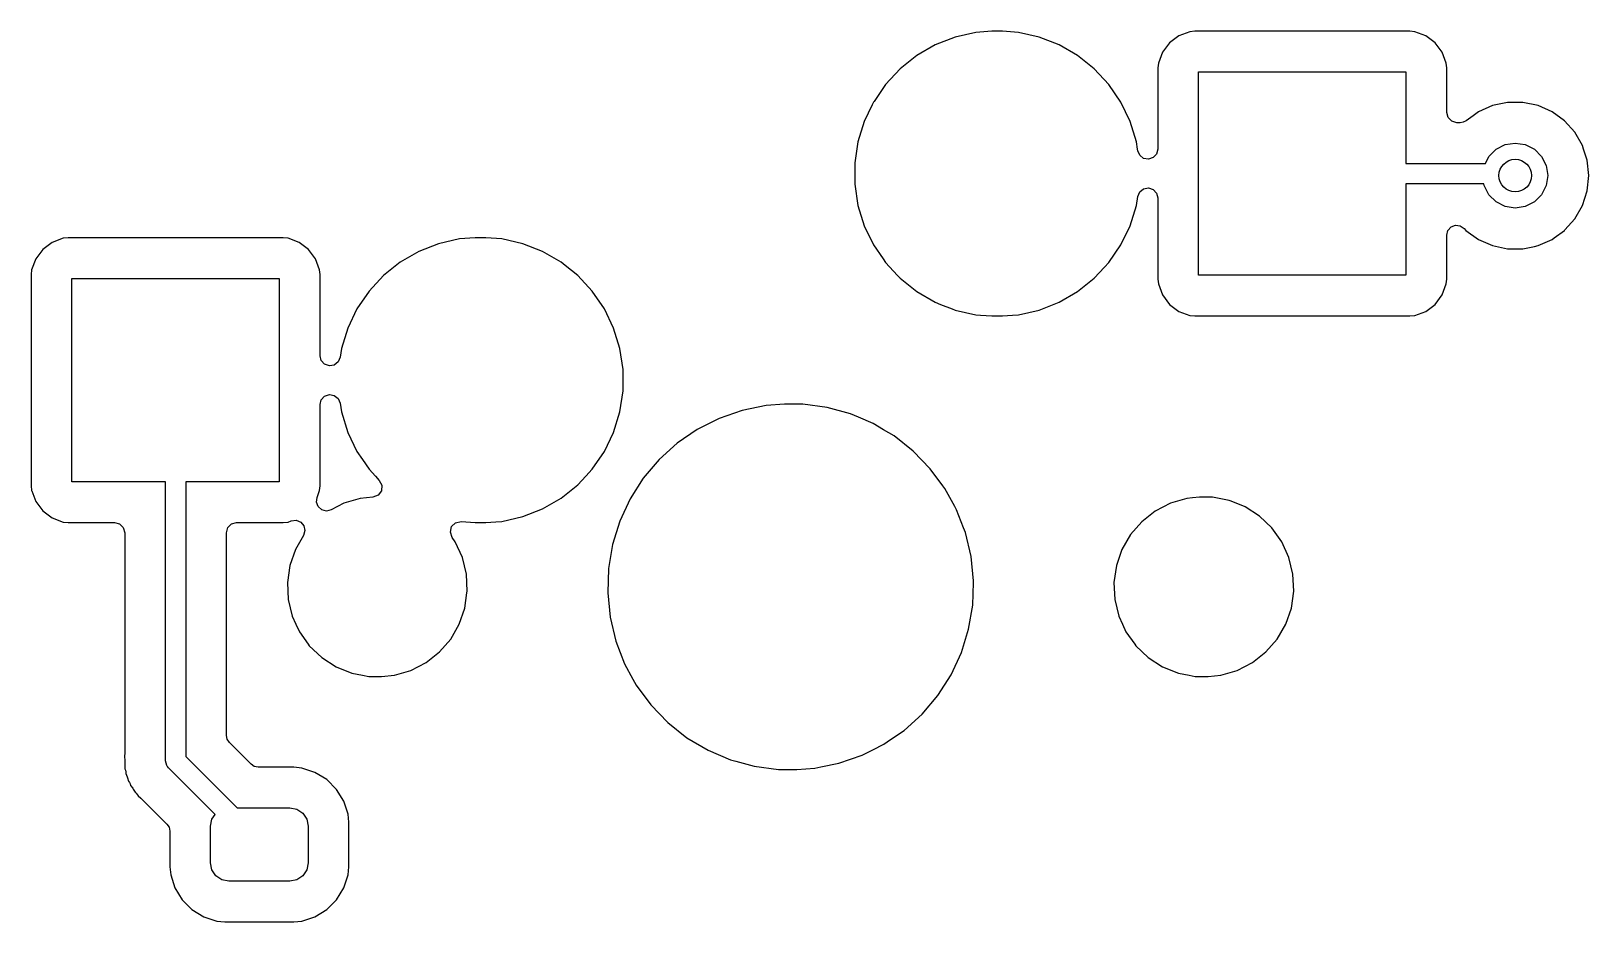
# Model space of a CAD drawing. Extents: x 30 to 259, y -142 to -25.
# Drawn here: x 153.78 to 172.93, y -57.69 to -46.74 of the extents above; entities that cross this region are included whole.
import ezdxf

# ---------------------------------------------------------------- set-up
doc = ezdxf.new("R2010")
doc.units = 0
doc.layers.add('BLACK', color=7, linetype='CONTINUOUS')

msp = doc.modelspace()

# ---------------------------------------------------------------- linework, layer by layer
at = {"layer": 'BLACK', "linetype": 'CONTINUOUS'}
for p, q in [((165.135, -46.8176), (164.891, -46.9134)), ((165.391, -46.7592), (165.135, -46.8176)), ((165.587, -46.7445), (165.391, -46.7592)), ((165.718, -46.7445), (165.587, -46.7445)), ((165.587, -46.7445), (165.587, -46.7445)), ((165.914, -46.7592), (165.718, -46.7445)), ((165.718, -46.7445), (165.718, -46.7445)), ((166.17, -46.8176), (165.914, -46.7592)), ((166.414, -46.9134), (166.17, -46.8176)), ((167.77, -46.8875), (167.684, -47.0027)), ((167.885, -46.8012), (167.77, -46.8875)), ((168.02, -46.7509), (167.885, -46.8012)), ((168.08, -46.7445), (168.02, -46.7509)), ((170.725, -46.7445), (168.08, -46.7445)), ((170.785, -46.7509), (170.725, -46.7445)), ((170.725, -46.7445), (170.725, -46.7445)), ((170.92, -46.8012), (170.785, -46.7509)), ((171.035, -46.8875), (170.92, -46.8012)), ((171.121, -47.0027), (171.035, -46.8875)), ((164.664, -47.0446), (164.459, -47.2082)), ((164.891, -46.9134), (164.664, -47.0446)), ((166.641, -47.0446), (166.414, -46.9134)), ((166.846, -47.2082), (166.641, -47.0446)), ((166.641, -47.0446), (166.641, -47.0446)), ((167.684, -47.0027), (167.633, -47.1375)), ((171.172, -47.1375), (171.121, -47.0027)), ((164.459, -47.2082), (164.28, -47.4005)), ((167.025, -47.4005), (166.846, -47.2082)), ((166.846, -47.2082), (166.846, -47.2082)), ((166.846, -47.2082), (166.846, -47.2082)), ((167.633, -47.1375), (167.627, -47.1971)), ((167.627, -47.1971), (167.627, -48.1953)), ((168.127, -49.745), (168.127, -47.245)), ((168.127, -47.245), (170.677, -47.245)), ((170.677, -47.245), (170.677, -48.37)), ((171.178, -47.1971), (171.172, -47.1375)), ((171.178, -47.7455), (171.178, -47.1971)), ((171.178, -47.1971), (171.178, -47.1971)), ((164.28, -47.4005), (164.206, -47.5095)), ((167.173, -47.6173), (167.025, -47.4005)), ((167.025, -47.4005), (167.025, -47.4005)), ((167.025, -47.4005), (167.025, -47.4005)), ((164.116, -47.6516), (164.018, -47.8537)), ((164.132, -47.6173), (164.116, -47.6516)), ((164.138, -47.6095), (164.132, -47.6173)), ((164.206, -47.5095), (164.138, -47.6095)), ((167.287, -47.8537), (167.173, -47.6173)), ((171.74, -47.6589), (171.567, -47.7358)), ((171.925, -47.6195), (171.74, -47.6589)), ((172.115, -47.6195), (171.925, -47.6195)), ((171.925, -47.6195), (171.925, -47.6195)), ((172.3, -47.6589), (172.115, -47.6195)), ((172.115, -47.6195), (172.115, -47.6195)), ((172.473, -47.7358), (172.3, -47.6589)), ((164.018, -47.8537), (163.941, -48.1044)), ((167.364, -48.1044), (167.287, -47.8537)), ((171.195, -47.8075), (171.178, -47.7455)), ((171.24, -47.8529), (171.195, -47.8075)), ((171.302, -47.8695), (171.24, -47.8529)), ((171.343, -47.8695), (171.302, -47.8695)), ((171.381, -47.8634), (171.343, -47.8695)), ((171.416, -47.8458), (171.381, -47.8634)), ((171.501, -47.7843), (171.416, -47.8458)), ((171.567, -47.7358), (171.501, -47.7843)), ((172.626, -47.8471), (172.473, -47.7358)), ((172.753, -47.9878), (172.626, -47.8471)), ((172.847, -48.1517), (172.753, -47.9878)), ((163.941, -48.1044), (163.902, -48.3638)), ((167.378, -48.1953), (167.364, -48.1044)), ((167.38, -48.2138), (167.378, -48.1953)), ((167.404, -48.2702), (167.38, -48.2138)), ((167.627, -48.1953), (167.612, -48.2546)), ((171.696, -48.2849), (171.785, -48.1964)), ((171.785, -48.1964), (171.896, -48.1396)), ((171.896, -48.1396), (172.02, -48.12)), ((172.02, -48.12), (172.144, -48.1396)), ((172.144, -48.1396), (172.255, -48.1964)), ((172.255, -48.1964), (172.344, -48.2849)), ((172.861, -48.1953), (172.847, -48.1517)), ((172.906, -48.3317), (172.861, -48.1953)), ((163.902, -48.3638), (163.902, -48.6262)), ((167.452, -48.3083), (167.404, -48.2702)), ((167.512, -48.319), (167.452, -48.3083)), ((167.57, -48.2995), (167.512, -48.319)), ((167.612, -48.2546), (167.57, -48.2995)), ((170.677, -48.37), (171.653, -48.37)), ((171.653, -48.37), (171.696, -48.2849)), ((172.344, -48.2849), (172.4, -48.3964)), ((172.4, -48.3964), (172.42, -48.52)), ((172.925, -48.52), (172.906, -48.3317)), ((163.902, -48.6262), (163.941, -48.8856)), ((171.636, -48.62), (170.677, -48.62)), ((170.677, -48.62), (170.677, -49.745)), ((171.64, -48.6436), (171.636, -48.62)), ((172.42, -48.52), (172.4, -48.6436)), ((172.906, -48.7083), (172.925, -48.52)), ((167.364, -48.8856), (167.38, -48.7762)), ((167.38, -48.7762), (167.404, -48.7198)), ((167.404, -48.7198), (167.452, -48.6817)), ((167.452, -48.6817), (167.512, -48.671)), ((167.512, -48.671), (167.57, -48.6905)), ((167.57, -48.6905), (167.612, -48.7354)), ((167.612, -48.7354), (167.627, -48.7947)), ((167.627, -48.7947), (167.627, -49.7929)), ((171.696, -48.7551), (171.64, -48.6436)), ((171.785, -48.8436), (171.696, -48.7551)), ((172.344, -48.7551), (172.255, -48.8436)), ((172.4, -48.6436), (172.344, -48.7551)), ((172.847, -48.8883), (172.906, -48.7083)), ((163.941, -48.8856), (164.018, -49.1363)), ((167.287, -49.1363), (167.364, -48.8856)), ((171.896, -48.9004), (171.785, -48.8436)), ((172.02, -48.92), (171.896, -48.9004)), ((172.144, -48.9004), (172.02, -48.92)), ((172.255, -48.8436), (172.144, -48.9004)), ((172.753, -49.0522), (172.847, -48.8883)), ((164.018, -49.1363), (164.132, -49.3727)), ((167.173, -49.3727), (167.287, -49.1363)), ((171.178, -49.2537), (171.192, -49.1962)), ((171.192, -49.1962), (171.231, -49.1518)), ((171.231, -49.1518), (171.286, -49.1306)), ((171.286, -49.1306), (171.345, -49.1374)), ((171.345, -49.1374), (171.394, -49.1707)), ((171.394, -49.1707), (171.414, -49.1929)), ((171.414, -49.1929), (171.567, -49.3042)), ((172.5, -49.2845), (172.626, -49.1929)), ((172.626, -49.1929), (172.631, -49.1869)), ((172.631, -49.1869), (172.753, -49.0522)), ((154.035, -49.3412), (153.92, -49.4275)), ((154.17, -49.2909), (154.035, -49.3412)), ((154.23, -49.2845), (154.17, -49.2909)), ((156.875, -49.2845), (154.23, -49.2845)), ((156.935, -49.2909), (156.875, -49.2845)), ((156.875, -49.2845), (156.875, -49.2845)), ((157.07, -49.3412), (156.935, -49.2909)), ((157.185, -49.4275), (157.07, -49.3412)), ((158.785, -49.3576), (158.541, -49.4534)), ((159.041, -49.2992), (158.785, -49.3576)), ((159.237, -49.2845), (159.041, -49.2992)), ((159.368, -49.2845), (159.237, -49.2845)), ((159.237, -49.2845), (159.237, -49.2845)), ((159.564, -49.2992), (159.368, -49.2845)), ((159.368, -49.2845), (159.368, -49.2845)), ((159.82, -49.3576), (159.564, -49.2992)), ((160.064, -49.4534), (159.82, -49.3576)), ((164.132, -49.3727), (164.249, -49.544)), ((167.025, -49.5895), (167.173, -49.3727)), ((171.178, -49.7929), (171.178, -49.2537)), ((171.567, -49.3042), (171.74, -49.3811)), ((171.74, -49.3811), (171.925, -49.4205)), ((172.115, -49.4205), (172.256, -49.3905)), ((172.256, -49.3905), (172.3, -49.3811)), ((172.3, -49.3811), (172.473, -49.3042)), ((172.473, -49.3042), (172.5, -49.2845)), ((153.834, -49.5427), (153.783, -49.6775)), ((153.92, -49.4275), (153.834, -49.5427)), ((157.271, -49.5427), (157.185, -49.4275)), ((157.322, -49.6775), (157.271, -49.5427)), ((158.314, -49.5846), (158.109, -49.7482)), ((158.541, -49.4534), (158.314, -49.5846)), ((160.291, -49.5846), (160.064, -49.4534)), ((160.343, -49.6255), (160.291, -49.5846)), ((164.249, -49.544), (164.28, -49.5895)), ((164.28, -49.5895), (164.427, -49.7482)), ((166.973, -49.6459), (167.025, -49.5895)), ((167.025, -49.5895), (167.025, -49.5895)), ((167.025, -49.5895), (167.025, -49.5895)), ((171.925, -49.4205), (171.925, -49.4205)), ((171.925, -49.4205), (172.115, -49.4205)), ((172.115, -49.4205), (172.115, -49.4205)), ((153.783, -49.6775), (153.777, -49.7371)), ((153.777, -49.7371), (153.777, -52.3329)), ((157.328, -49.7371), (157.322, -49.6775)), ((157.328, -50.7353), (157.328, -49.7371)), ((157.328, -49.7371), (157.328, -49.7371)), ((158.109, -49.7482), (157.93, -49.9405)), ((160.496, -49.7482), (160.343, -49.6255)), ((160.675, -49.9405), (160.496, -49.7482)), ((160.496, -49.7482), (160.496, -49.7482)), ((160.496, -49.7482), (160.496, -49.7482)), ((164.427, -49.7482), (164.459, -49.7818)), ((164.459, -49.7818), (164.664, -49.9454)), ((166.641, -49.9454), (166.846, -49.7818)), ((166.846, -49.7818), (166.973, -49.6459)), ((170.677, -49.745), (168.127, -49.745)), ((154.278, -52.285), (154.278, -49.785)), ((154.278, -49.785), (156.827, -49.785)), ((156.827, -49.785), (156.827, -52.285)), ((157.93, -49.9405), (157.782, -50.1573)), ((160.823, -50.1573), (160.675, -49.9405)), ((160.675, -49.9405), (160.675, -49.9405)), ((160.675, -49.9405), (160.675, -49.9405)), ((164.664, -49.9454), (164.891, -50.0766)), ((166.414, -50.0766), (166.641, -49.9454)), ((167.627, -49.7929), (167.633, -49.8525)), ((167.633, -49.8525), (167.684, -49.9873)), ((171.121, -49.9873), (171.172, -49.8525)), ((171.172, -49.8525), (171.178, -49.7929)), ((157.782, -50.1573), (157.668, -50.3937)), ((160.937, -50.3937), (160.823, -50.1573)), ((164.891, -50.0766), (164.957, -50.1025)), ((164.957, -50.1025), (165.097, -50.1573)), ((165.097, -50.1573), (165.135, -50.1724)), ((166.17, -50.1724), (166.414, -50.0766)), ((167.684, -49.9873), (167.77, -50.1025)), ((167.77, -50.1025), (167.885, -50.1888)), ((170.92, -50.1888), (171.035, -50.1025)), ((171.035, -50.1025), (171.121, -49.9873)), ((165.135, -50.1724), (165.391, -50.2308)), ((165.391, -50.2308), (165.447, -50.235)), ((165.447, -50.235), (165.587, -50.2455)), ((165.587, -50.2455), (165.587, -50.2455)), ((165.587, -50.2455), (165.718, -50.2455)), ((165.718, -50.2455), (165.841, -50.2363)), ((165.718, -50.2455), (165.718, -50.2455)), ((165.841, -50.2363), (165.914, -50.2308)), ((165.914, -50.2308), (166.17, -50.1724)), ((167.885, -50.1888), (168.02, -50.2391)), ((168.02, -50.2391), (168.08, -50.2455)), ((168.08, -50.2455), (170.725, -50.2455)), ((170.725, -50.2455), (170.785, -50.2391)), ((170.785, -50.2391), (170.92, -50.1888)), ((157.668, -50.3937), (157.591, -50.6444)), ((161.014, -50.6444), (160.937, -50.3937)), ((157.343, -50.7946), (157.328, -50.7353)), ((157.591, -50.6444), (157.575, -50.7538)), ((161.053, -50.9038), (161.014, -50.6444)), ((157.385, -50.8395), (157.343, -50.7946)), ((157.443, -50.859), (157.385, -50.8395)), ((157.503, -50.8483), (157.443, -50.859)), ((157.551, -50.8102), (157.503, -50.8483)), ((157.575, -50.7538), (157.551, -50.8102)), ((161.053, -51.1662), (161.053, -50.9038)), ((157.328, -51.3347), (157.343, -51.2754)), ((157.343, -51.2754), (157.385, -51.2305)), ((157.385, -51.2305), (157.443, -51.211)), ((157.443, -51.211), (157.503, -51.2217)), ((157.503, -51.2217), (157.551, -51.2598)), ((157.551, -51.2598), (157.575, -51.3162)), ((157.575, -51.3162), (157.583, -51.3707)), ((161.014, -51.4256), (161.053, -51.1662)), ((157.328, -52.3329), (157.328, -51.3347)), ((157.583, -51.3707), (157.591, -51.4256)), ((157.591, -51.4256), (157.668, -51.6763)), ((160.937, -51.6763), (161.014, -51.4256)), ((162.234, -51.5041), (161.966, -51.6396)), ((162.518, -51.4055), (162.234, -51.5041)), ((162.813, -51.3456), (162.518, -51.4055)), ((163.037, -51.3306), (162.813, -51.3456)), ((163.263, -51.3306), (163.037, -51.3306)), ((163.037, -51.3306), (163.037, -51.3306)), ((163.561, -51.3707), (163.263, -51.3306)), ((163.85, -51.45), (163.561, -51.3707)), ((163.561, -51.3707), (163.561, -51.3707)), ((163.561, -51.3707), (163.561, -51.3707)), ((163.946, -51.4906), (163.85, -51.45)), ((164.127, -51.5673), (163.946, -51.4906)), ((157.668, -51.6763), (157.782, -51.9127)), ((160.823, -51.9127), (160.937, -51.6763)), ((161.966, -51.6396), (161.718, -51.8097)), ((164.256, -51.6439), (164.127, -51.5673)), ((164.386, -51.7205), (164.256, -51.6439)), ((161.718, -51.8097), (161.496, -52.0112)), ((164.621, -51.9067), (164.386, -51.7205)), ((164.386, -51.7205), (164.386, -51.7205)), ((164.386, -51.7205), (164.386, -51.7205)), ((157.782, -51.9127), (157.849, -52.0112)), ((157.849, -52.0112), (157.93, -52.1295)), ((160.675, -52.1295), (160.823, -51.9127)), ((161.496, -52.0112), (161.302, -52.2407)), ((164.83, -52.1227), (164.621, -51.9067)), ((157.93, -52.1295), (158.009, -52.2146)), ((158.009, -52.2146), (158.057, -52.266)), ((158.057, -52.266), (158.088, -52.3267)), ((160.496, -52.3218), (160.596, -52.2148)), ((160.596, -52.2148), (160.675, -52.1295)), ((160.675, -52.1295), (160.675, -52.1295)), ((160.675, -52.1295), (160.675, -52.1295)), ((161.302, -52.2407), (161.14, -52.494)), ((164.985, -52.3329), (164.83, -52.1227)), ((153.777, -52.3329), (153.783, -52.3925)), ((153.783, -52.3925), (153.784, -52.3945)), ((153.784, -52.3945), (153.834, -52.5273)), ((155.427, -52.285), (154.278, -52.285)), ((155.427, -55.7125), (155.427, -52.285)), ((156.827, -52.285), (155.677, -52.285)), ((155.677, -52.285), (155.677, -55.6607)), ((157.291, -52.4756), (157.322, -52.3925)), ((157.322, -52.3925), (157.328, -52.3329)), ((158.041, -52.449), (157.978, -52.4738)), ((158.082, -52.3945), (158.041, -52.449)), ((158.088, -52.3267), (158.082, -52.3945)), ((160.291, -52.4854), (160.496, -52.3218)), ((165.009, -52.3646), (164.985, -52.3329)), ((165.132, -52.5894), (165.009, -52.3646)), ((153.834, -52.5273), (153.92, -52.6425)), ((153.92, -52.6425), (154.035, -52.7288)), ((157.284, -52.5342), (157.291, -52.4756)), ((157.305, -52.5894), (157.284, -52.5342)), ((157.349, -52.6286), (157.305, -52.5894)), ((157.406, -52.6429), (157.349, -52.6286)), ((157.464, -52.6291), (157.406, -52.6429)), ((157.621, -52.5478), (157.464, -52.6291)), ((157.823, -52.4886), (157.621, -52.5478)), ((157.978, -52.4738), (157.823, -52.4886)), ((159.82, -52.7124), (160.064, -52.6166)), ((160.064, -52.6166), (160.291, -52.4854)), ((161.14, -52.494), (161.013, -52.7665)), ((165.153, -52.6281), (165.132, -52.5894)), ((165.239, -52.8505), (165.153, -52.6281)), ((167.594, -52.6442), (167.429, -52.7743)), ((167.781, -52.5478), (167.594, -52.6442)), ((167.983, -52.4886), (167.781, -52.5478)), ((168.053, -52.4819), (167.983, -52.4886)), ((168.14, -52.4736), (168.053, -52.4819)), ((168.298, -52.4736), (168.14, -52.4736)), ((168.504, -52.5134), (168.298, -52.4736)), ((168.298, -52.4736), (168.298, -52.4736)), ((168.527, -52.5223), (168.504, -52.5134)), ((168.504, -52.5134), (168.504, -52.5134)), ((168.504, -52.5134), (168.504, -52.5134)), ((168.699, -52.5916), (168.527, -52.5223)), ((168.876, -52.7053), (168.699, -52.5916)), ((154.035, -52.7288), (154.17, -52.7791)), ((154.17, -52.7791), (154.23, -52.7855)), ((154.23, -52.7855), (154.803, -52.7855)), ((154.803, -52.7855), (154.865, -52.8021)), ((154.865, -52.8021), (154.91, -52.8475)), ((154.91, -52.8475), (154.927, -52.9095)), ((156.178, -52.9095), (156.195, -52.8475)), ((156.195, -52.8475), (156.24, -52.8021)), ((156.24, -52.8021), (156.302, -52.7855)), ((156.302, -52.7855), (156.875, -52.7855)), ((156.875, -52.7855), (156.935, -52.7791)), ((156.875, -52.7855), (156.875, -52.7855)), ((156.935, -52.7791), (156.975, -52.764)), ((156.975, -52.764), (157.035, -52.7573)), ((157.035, -52.7573), (157.091, -52.7796)), ((157.091, -52.7796), (157.13, -52.8255)), ((157.13, -52.8255), (157.143, -52.8844)), ((158.93, -52.9026), (158.945, -52.8352)), ((158.945, -52.8352), (158.995, -52.7868)), ((158.995, -52.7868), (159.063, -52.7724)), ((159.063, -52.7724), (159.237, -52.7855)), ((159.237, -52.7855), (159.237, -52.7855)), ((159.237, -52.7855), (159.368, -52.7855)), ((159.368, -52.7855), (159.491, -52.7763)), ((159.368, -52.7855), (159.368, -52.7855)), ((159.491, -52.7763), (159.564, -52.7708)), ((159.564, -52.7708), (159.82, -52.7124)), ((161.013, -52.7665), (160.924, -53.0535)), ((167.429, -52.7743), (167.291, -52.9332)), ((169.029, -52.8505), (168.876, -52.7053)), ((168.876, -52.7053), (168.876, -52.7053)), ((168.876, -52.7053), (168.876, -52.7053)), ((154.927, -52.9095), (154.927, -55.6298)), ((156.178, -55.402), (156.178, -52.9095)), ((157.126, -52.9422), (157.026, -53.1154)), ((157.143, -52.8844), (157.126, -52.9422)), ((158.952, -52.968), (158.93, -52.9026)), ((158.991, -53.0218), (158.952, -52.968)), ((159.078, -53.2131), (158.991, -53.0218)), ((158.991, -53.0218), (158.991, -53.0218)), ((158.991, -53.0218), (158.991, -53.0218)), ((165.261, -52.9086), (165.239, -52.8505)), ((165.331, -53.2009), (165.261, -52.9086)), ((167.291, -52.9332), (167.186, -53.1154)), ((169.151, -53.0218), (169.029, -52.8505)), ((169.029, -52.8505), (169.029, -52.8505)), ((169.238, -53.2131), (169.151, -53.0218)), ((169.151, -53.0218), (169.151, -53.0218)), ((169.151, -53.0218), (169.151, -53.0218)), ((157.026, -53.1154), (156.957, -53.3142)), ((159.128, -53.4175), (159.078, -53.2131)), ((160.924, -53.0535), (160.874, -53.3498)), ((165.361, -53.4998), (165.331, -53.2009)), ((167.186, -53.1154), (167.117, -53.3142)), ((169.288, -53.4175), (169.238, -53.2131)), ((156.957, -53.3142), (156.927, -53.5224)), ((159.138, -53.6276), (159.128, -53.4175)), ((160.874, -53.3498), (160.864, -53.6502)), ((167.117, -53.3142), (167.087, -53.5224)), ((169.298, -53.6276), (169.288, -53.4175)), ((156.927, -53.5224), (156.927, -53.5224)), ((156.927, -53.5224), (156.937, -53.7325)), ((165.351, -53.8002), (165.36, -53.5224)), ((165.36, -53.5224), (165.361, -53.4998)), ((167.087, -53.5224), (167.097, -53.7325)), ((167.087, -53.5224), (167.087, -53.5224)), ((156.937, -53.7325), (156.987, -53.9369)), ((159.108, -53.8358), (159.134, -53.6502)), ((159.134, -53.6502), (159.138, -53.6276)), ((160.864, -53.6502), (160.894, -53.9491)), ((165.301, -54.0965), (165.351, -53.8002)), ((167.097, -53.7325), (167.147, -53.9369)), ((169.268, -53.8358), (169.298, -53.6276)), ((156.987, -53.9369), (157.032, -54.0346)), ((159.039, -54.0346), (159.108, -53.8358)), ((160.894, -53.9491), (160.964, -54.2414)), ((167.147, -53.9369), (167.192, -54.0346)), ((169.199, -54.0346), (169.268, -53.8358)), ((157.032, -54.0346), (157.074, -54.1282)), ((157.074, -54.1282), (157.183, -54.2812)), ((158.934, -54.2168), (159.039, -54.0346)), ((165.212, -54.3835), (165.301, -54.0965)), ((167.192, -54.0346), (167.234, -54.1282)), ((167.234, -54.1282), (167.343, -54.2812)), ((169.094, -54.2168), (169.199, -54.0346)), ((157.183, -54.2812), (157.196, -54.2995)), ((157.196, -54.2995), (157.349, -54.4447)), ((158.631, -54.5058), (158.796, -54.3757)), ((158.796, -54.3757), (158.934, -54.2168)), ((160.964, -54.2414), (161.072, -54.5219)), ((167.343, -54.2812), (167.356, -54.2995)), ((167.356, -54.2995), (167.509, -54.4447)), ((168.791, -54.5058), (168.956, -54.3757)), ((168.956, -54.3757), (169.094, -54.2168)), ((157.349, -54.4447), (157.349, -54.4447)), ((157.349, -54.4447), (157.349, -54.4447)), ((157.349, -54.4447), (157.526, -54.5584)), ((157.526, -54.5584), (157.526, -54.5584)), ((157.526, -54.5584), (157.721, -54.6366)), ((158.444, -54.6022), (158.631, -54.5058)), ((161.072, -54.5219), (161.174, -54.7081)), ((165.085, -54.656), (165.212, -54.3835)), ((167.509, -54.4447), (167.509, -54.4447)), ((167.509, -54.4447), (167.509, -54.4447)), ((167.509, -54.4447), (167.686, -54.5584)), ((167.686, -54.5584), (167.686, -54.5584)), ((167.686, -54.5584), (167.881, -54.6366)), ((168.604, -54.6022), (168.791, -54.5058)), ((157.721, -54.6366), (157.85, -54.6614)), ((157.85, -54.6614), (157.927, -54.6764)), ((157.927, -54.6764), (157.927, -54.6764)), ((157.927, -54.6764), (158.085, -54.6764)), ((158.085, -54.6764), (158.242, -54.6614)), ((158.085, -54.6764), (158.085, -54.6764)), ((158.242, -54.6614), (158.444, -54.6022)), ((161.174, -54.7081), (161.216, -54.7854)), ((164.923, -54.9093), (165.085, -54.656)), ((167.881, -54.6366), (168.01, -54.6614)), ((168.01, -54.6614), (168.087, -54.6764)), ((168.087, -54.6764), (168.087, -54.6764)), ((168.087, -54.6764), (168.245, -54.6764)), ((168.245, -54.6764), (168.402, -54.6614)), ((168.245, -54.6764), (168.245, -54.6764)), ((168.402, -54.6614), (168.604, -54.6022)), ((161.216, -54.7854), (161.395, -55.0273)), ((164.729, -55.1388), (164.923, -54.9093)), ((161.395, -55.0273), (161.604, -55.2433)), ((164.507, -55.3403), (164.729, -55.1388)), ((161.604, -55.2433), (161.839, -55.4295)), ((156.187, -55.4495), (156.178, -55.402)), ((156.214, -55.4897), (156.187, -55.4495)), ((156.48, -55.7557), (156.214, -55.4897)), ((161.839, -55.4295), (162.098, -55.5827)), ((164.125, -55.5782), (164.259, -55.5104)), ((164.259, -55.5104), (164.342, -55.4534)), ((164.342, -55.4534), (164.507, -55.3403)), ((154.927, -55.6298), (154.925, -55.6503)), ((154.925, -55.6503), (154.927, -55.7204)), ((154.927, -55.7204), (154.927, -55.7243)), ((155.436, -55.7422), (155.427, -55.7125)), ((155.677, -55.6607), (156.309, -56.2925)), ((162.098, -55.5827), (162.375, -55.7)), ((162.375, -55.7), (162.375, -55.7)), ((162.375, -55.7), (162.375, -55.7)), ((162.375, -55.7), (162.439, -55.7175)), ((162.439, -55.7175), (162.664, -55.7793)), ((163.707, -55.7445), (163.991, -55.6459)), ((163.991, -55.6459), (164.125, -55.5782)), ((154.927, -55.7243), (154.927, -55.7518)), ((154.927, -55.7518), (154.928, -55.7558)), ((154.928, -55.7558), (154.928, -55.7675)), ((154.928, -55.7675), (154.93, -55.8111)), ((154.93, -55.8111), (154.935, -55.8304)), ((154.935, -55.8304), (154.939, -55.8494)), ((154.939, -55.8494), (154.942, -55.8693)), ((154.942, -55.8693), (154.958, -55.9099)), ((154.958, -55.9099), (154.962, -55.921)), ((155.443, -55.7724), (155.436, -55.7422)), ((155.447, -55.7775), (155.443, -55.7724)), ((155.447, -55.7801), (155.447, -55.7775)), ((155.451, -55.783), (155.447, -55.7801)), ((155.464, -55.8009), (155.451, -55.783)), ((156.038, -56.3745), (155.464, -55.8009)), ((156.52, -55.7826), (156.48, -55.7557)), ((156.568, -55.792), (156.52, -55.7826)), ((157.006, -55.792), (156.568, -55.792)), ((157.105, -55.8021), (157.006, -55.792)), ((157.266, -55.8555), (157.105, -55.8021)), ((157.411, -55.9445), (157.266, -55.8555)), ((162.664, -55.7793), (162.962, -55.8194)), ((162.962, -55.8194), (163.188, -55.8194)), ((163.188, -55.8194), (163.412, -55.8044)), ((163.188, -55.8194), (163.188, -55.8194)), ((163.412, -55.8044), (163.486, -55.7894)), ((163.486, -55.7894), (163.707, -55.7445)), ((154.962, -55.921), (154.974, -55.9629)), ((154.974, -55.9629), (154.984, -55.9801)), ((154.984, -55.9801), (154.993, -55.9976)), ((154.993, -55.9976), (155, -56.0162)), ((155, -56.0162), (155, -56.0162)), ((155, -56.0162), (155.026, -56.0516)), ((155.026, -56.0516), (155.032, -56.0613)), ((155.032, -56.0613), (155.054, -56.0989)), ((155.054, -56.0989), (155.054, -56.0989)), ((155.054, -56.0989), (155.054, -56.0989)), ((155.054, -56.0989), (155.068, -56.1131)), ((157.53, -56.0645), (157.411, -55.9445)), ((157.62, -56.2088), (157.53, -56.0645)), ((155.068, -56.1131), (155.081, -56.1279)), ((155.081, -56.1279), (155.093, -56.1441)), ((155.093, -56.1441), (155.127, -56.1719)), ((155.127, -56.1719), (155.135, -56.1798)), ((155.135, -56.1798), (155.446, -56.4903)), ((156.309, -56.2925), (156.957, -56.2925)), ((156.957, -56.2925), (157.044, -56.3096)), ((157.673, -56.3698), (157.62, -56.2088)), ((157.62, -56.2088), (157.62, -56.2088)), ((157.62, -56.2088), (157.62, -56.2088)), ((155.982, -56.5175), (156, -56.4314)), ((156, -56.4314), (156.038, -56.3745)), ((157.044, -56.3096), (157.117, -56.3584)), ((157.117, -56.3584), (157.165, -56.4314)), ((157.165, -56.4314), (157.183, -56.5175)), ((157.683, -56.4692), (157.673, -56.3698)), ((157.683, -57.0158), (157.683, -56.4692)), ((155.446, -56.4903), (155.473, -56.5305)), ((155.473, -56.5305), (155.482, -56.578)), ((155.482, -56.578), (155.482, -57.0158)), ((155.982, -56.9675), (155.982, -56.5175)), ((157.183, -56.5175), (157.183, -56.9675)), ((155.482, -57.0158), (155.492, -57.1152)), ((156, -57.0536), (155.982, -56.9675)), ((156.048, -57.1266), (156, -57.0536)), ((157.165, -57.0536), (157.117, -57.1266)), ((157.183, -56.9675), (157.165, -57.0536)), ((157.673, -57.1152), (157.683, -57.0158)), ((155.492, -57.1152), (155.545, -57.2762)), ((156.121, -57.1754), (156.048, -57.1266)), ((156.207, -57.1925), (156.121, -57.1754)), ((156.957, -57.1925), (156.207, -57.1925)), ((157.044, -57.1754), (156.957, -57.1925)), ((157.117, -57.1266), (157.044, -57.1754)), ((157.62, -57.2762), (157.673, -57.1152)), ((155.545, -57.2762), (155.635, -57.4205)), ((155.635, -57.4205), (155.754, -57.5405)), ((157.411, -57.5405), (157.53, -57.4205)), ((157.53, -57.4205), (157.62, -57.2762)), ((155.754, -57.5405), (155.899, -57.6295)), ((155.899, -57.6295), (155.899, -57.6295)), ((155.899, -57.6295), (155.899, -57.6295)), ((155.899, -57.6295), (156.06, -57.6828)), ((157.105, -57.6828), (157.266, -57.6295)), ((157.266, -57.6295), (157.411, -57.5405)), ((156.06, -57.6828), (156.159, -57.693)), ((156.159, -57.693), (157.006, -57.693)), ((157.006, -57.693), (157.105, -57.6828))]:
    msp.add_line(p, q, dxfattribs=at)
at = {"layer": 'BLACK'}
msp.add_circle((172.02, -48.52), 0.2, dxfattribs=at)

doc.saveas('drawing.dxf')
